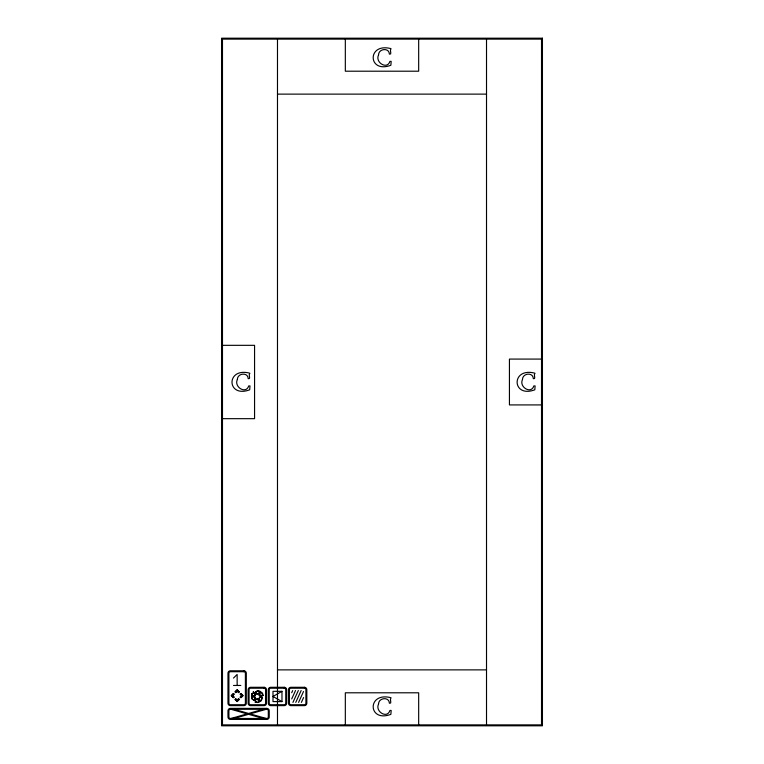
<?xml version="1.0" encoding="UTF-8"?>
<svg xmlns="http://www.w3.org/2000/svg" width="764" height="764" viewBox="0 0 764 764"><rect width="100%" height="100%" fill="white"/><g stroke="black" fill="none" stroke-linecap="round" stroke-linejoin="round"><path stroke-width="1.15" d="M291.714 692.719L292.669 690.599M291.714 698.917L295.525 690.522M298.332 690.522L292.946 702.393M295.763 702.402L301.15 690.522M298.581 702.402L303.518 691.496M301.388 702.402L303.594 697.542M233.297 693.531L231.186 695.641L233.297 697.742M235.035 691.783L237.146 689.682L239.256 691.783M233.44 693.683L231.492 695.641L233.44 697.589M235.188 691.936L237.146 689.978L239.103 691.936M234.013 693.999L232.371 695.641L234.013 697.274M235.503 692.509L237.146 690.866L238.788 692.509M234.166 694.151L232.676 695.641L234.166 697.131M235.656 692.661L237.146 691.172L238.635 692.661M238.635 698.621L237.146 700.111L235.656 698.621M240.125 697.131L241.615 695.641L240.125 694.151M238.788 698.764L237.146 700.407L235.503 698.764M240.278 697.274L241.921 695.641L240.278 693.999M239.103 699.337L237.146 701.295L235.188 699.337M240.851 697.589L242.799 695.641L240.851 693.683M239.256 699.49L237.146 701.6L235.035 699.49M240.994 697.742L243.105 695.641L240.994 693.531M233.488 678.079L237.146 674.459L237.146 685.461M281.973 691.324L272.996 696.462L281.973 701.6L281.973 691.324L272.996 691.324L272.996 701.6L281.973 701.6M277.485 94.125L486.515 94.125M222.477 345.328L254.565 345.328L254.565 418.672L222.477 418.672M541.523 359.08L509.435 359.08L509.435 404.92L541.523 404.92M277.485 669.875L486.515 669.875M233.488 685.461L240.822 685.461M486.515 39.117L486.515 724.883M418.672 39.117L418.672 71.205L345.328 71.205L345.328 39.117M418.672 724.883L418.672 692.795L345.328 692.795L345.328 724.883M277.485 39.117L277.485 724.883M251.595 697.685L251.757 698.697L254.011 700.397L255.663 698.038L253.199 696.31L251.595 697.685M251.748 697.713L251.891 698.611L253.973 700.177L255.434 698.076L253.18 696.501L251.748 697.713M255.462 699.671L255.233 702.479L255.806 701.658L257.735 702.574L260.639 701.18L257.449 699.318L258.031 698.487L255.462 699.671M255.615 699.776L255.443 701.906L255.768 701.438L257.401 702.488L260.094 701.266L257.22 699.356L257.563 698.879L255.615 699.776M237.346 379.527C233.688 387.033 246.113 394.635 248.72 385.906L249.981 385.906L249.694 389.802C226.879 398.388 225.59 367.56 249.026 372.985L249.866 373.3C247.994 374.723 251.318 379.316 248.214 378.677C247.985 371.877 237.365 373.118 237.346 379.527M378.533 54.979C374.876 62.486 387.3 70.087 389.907 61.359L391.168 61.359L390.882 65.255C368.067 73.841 366.777 43.013 390.213 48.438L391.053 48.753C389.182 50.176 392.505 54.769 389.401 54.129C389.172 47.33 378.552 48.571 378.533 54.979M378.533 704.074C374.876 711.58 387.3 719.182 389.907 710.453L391.168 710.453L390.882 714.35C368.067 722.935 366.777 692.108 390.213 697.532L391.053 697.847C389.182 699.27 392.505 703.864 389.401 703.224C389.172 696.424 378.552 697.666 378.533 704.074M522.471 379.527C518.813 387.033 531.238 394.635 533.845 385.906L535.106 385.906L534.819 389.802C512.004 398.388 510.715 367.56 534.151 372.985L534.991 373.3C533.119 374.723 536.443 379.316 533.339 378.677C533.11 371.877 522.49 373.118 522.471 379.527M259.493 692.079L259.426 692.833L256.905 694.037L255.873 691.754L258.442 690.685L259.493 692.079M259.645 692.079L259.569 692.938L256.828 694.256L255.663 691.668L258.452 690.522L259.645 692.079M262.453 693.521L262.3 695.211L262.854 695.25L260.944 696.195L259.254 694.982L259.817 695.03L260.085 691.515L262.453 693.521M262.615 693.511L262.472 695.059L263.456 695.125L260.935 696.386L258.69 694.772L259.674 694.858L259.741 691.086L262.615 693.511M251.805 693.932L251.499 697.131L254.756 695.23L255.176 696.147L255.491 693.34L253.199 691.792L253.61 692.681L251.805 693.932M251.958 693.97L251.709 696.615L254.832 695.02L255.081 695.565L255.319 693.416L253.581 692.241L253.82 692.757L251.958 693.97M262.062 697.475L261.298 700.559L259.302 700.053L259.579 697.274L262.062 697.475M262.233 697.331L261.383 700.693L259.139 700.13L259.435 697.102L262.233 697.331M247.087 713.882L230.222 718.695L233.259 718.695L248.606 714.311L263.952 718.695L266.989 718.695L250.124 713.882L266.989 709.068L263.952 709.068L248.606 713.452L233.259 709.068L230.222 709.068L247.087 713.882M542.44 38.2L221.56 38.2L221.56 725.8L542.44 725.8L542.44 38.2M541.523 39.117L222.477 39.117L222.477 724.883L541.523 724.883L541.523 39.117M243.917 670.792L230.375 670.792A2.397 2.397 0 0 0 227.978 673.189L227.978 703.233A2.397 2.397 0 0 0 230.375 705.63L243.917 705.63A2.397 2.397 0 0 0 246.314 703.233L246.314 673.189A2.397 2.397 0 0 0 243.917 670.792M243.917 671.709L230.375 671.709A1.48 1.48 0 0 0 228.894 673.189L228.894 703.233A1.48 1.48 0 0 0 230.375 704.714L243.917 704.714A1.48 1.48 0 0 0 245.397 703.233L245.397 673.189A1.48 1.48 0 0 0 243.917 671.709M264.086 687.294L250.544 687.294A2.397 2.397 0 0 0 248.147 689.691L248.147 703.233A2.397 2.397 0 0 0 250.544 705.63L264.086 705.63A2.397 2.397 0 0 0 266.483 703.233L266.483 689.691A2.397 2.397 0 0 0 264.086 687.294M284.256 687.294L270.714 687.294A2.397 2.397 0 0 0 268.317 689.691L268.317 703.233A2.397 2.397 0 0 0 270.714 705.63L284.256 705.63A2.397 2.397 0 0 0 286.653 703.233L286.653 689.691A2.397 2.397 0 0 0 284.256 687.294M304.425 687.294L290.883 687.294A2.397 2.397 0 0 0 288.486 689.691L288.486 703.233A2.397 2.397 0 0 0 290.883 705.63L304.425 705.63A2.397 2.397 0 0 0 306.822 703.233L306.822 689.691A2.397 2.397 0 0 0 304.425 687.294M264.086 688.211L250.544 688.211A1.48 1.48 0 0 0 249.064 689.691L249.064 703.233A1.48 1.48 0 0 0 250.544 704.714L264.086 704.714A1.48 1.48 0 0 0 265.566 703.233L265.566 689.691A1.48 1.48 0 0 0 264.086 688.211M284.256 688.211L270.714 688.211A1.48 1.48 0 0 0 269.234 689.691L269.234 703.233A1.48 1.48 0 0 0 270.714 704.714L284.256 704.714A1.48 1.48 0 0 0 285.736 703.233L285.736 689.691A1.48 1.48 0 0 0 284.256 688.211M304.425 688.211L290.883 688.211A1.48 1.48 0 0 0 289.403 689.691L289.403 703.233A1.48 1.48 0 0 0 290.883 704.714L304.425 704.714A1.48 1.48 0 0 0 305.906 703.233L305.906 689.691A1.48 1.48 0 0 0 304.425 688.211M266.837 708.381L230.375 708.381A2.397 2.397 0 0 0 227.978 710.778L227.978 716.985A2.397 2.397 0 0 0 230.375 719.382L266.837 719.382A2.397 2.397 0 0 0 269.234 716.985L269.234 710.778A2.397 2.397 0 0 0 266.837 708.381M266.837 709.298L230.375 709.298A1.48 1.48 0 0 0 228.894 710.778L228.894 716.985A1.48 1.48 0 0 0 230.375 718.466L266.837 718.466A1.48 1.48 0 0 0 268.317 716.985L268.317 710.778A1.48 1.48 0 0 0 266.837 709.298"/></g></svg>
